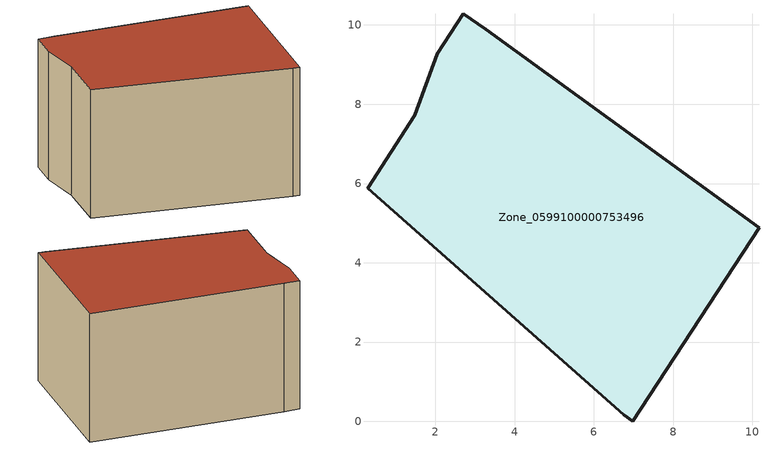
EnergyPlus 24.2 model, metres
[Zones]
Zone_0599100000753496
 floor ground (C_G): 2.04,9.28 2.7,10.29 3.27,9.89 10.16,4.89 6.98,0 6.75,0.17 0.29,5.88 1.48,7.72 z0.67
 wall outside (C_F): 6.75,0.17 6.98,0 10.16,4.89 3.27,9.89 2.7,10.29 2.04,9.28 1.48,7.72 0.29,5.88 6.75,0.17 z0.67:6.67
 roof outside (C_R): 2.04,9.28 1.48,7.72 0.29,5.88 6.75,0.17 6.98,0 10.16,4.89 3.27,9.89 2.7,10.29 z6.67
[BUILDING]
Pand.0599100000753496: North Axis=0; Terrain=City; Loads Convergence Tolerance Value=0.04; Temperature Convergence Tolerance Value=0.4; Solar Distribution=FullExterior; Maximum Number of Warmup Days=25; Minimum Number of Warmup Days=1
[Site:Location]
Rotterdam.The.Hague.AP_ZH_NLD Design_Conditions: Latitude=51.96; Longitude=4.45; Time Zone=1; Elevation=-4.5
[SITE:GROUNDTEMPERATURE:BUILDINGSURFACE]
18, 18, 18, 18, 18, 18, 18, 18, 18, 18, 18, 18
[MATERIAL] Thermal Absorptance=0.9; Solar Absorptance=0.7; Visible Absorptance=0.7
Name | Roughness | Thickness | Conductivity | Density | Specific Heat
G.TI.2006-2014 | MediumSmooth | 0.15 | 0.06 | 540 | 1210
F.TI.2006-2014 | Rough | 0.3 | 0.12 | 1920 | 840
R.TI.2006-2014 | MediumRough | 0.2 | 0.08 | 1500 | 1000
[CONSTRUCTION]
C_G: G.TI.2006-2014
C_F: F.TI.2006-2014
C_R: R.TI.2006-2014
[ZONE]
Zone_0599100000753496: Type=1; Multiplier=1; Ceiling Height=Autocalculate; Volume=Autocalculate; Floor Area=autocalculate; Part of Total Floor Area=Yes
[ZONEINFILTRATION:DESIGNFLOWRATE]
Infil_Zone_0599100000753496: Zone or ZoneList or Space or SpaceList=Zone_0599100000753496; Schedule=AlwaysOn; Design Flow Rate Calculation Method=Flow/Area; Flow Rate per Floor Area=0.0015; Constant Term Coefficient=1; Temperature Term Coefficient=0; Velocity Term Coefficient=0; Velocity Squared Term Coefficient=0
[HVACTEMPLATE:ZONE:IDEALLOADSAIRSYSTEM]
Zone_0599100000753496: Maximum Heating Supply Air Temperature=50; Minimum Cooling Supply Air Temperature=13; Maximum Heating Supply Air Humidity Ratio=0.0156; Minimum Cooling Supply Air Humidity Ratio=0.0077; Heating Limit=NoLimit; Cooling Limit=NoLimit; Dehumidification Control Type=ConstantSensibleHeatRatio; Cooling Sensible Heat Ratio=0.7; Dehumidification Setpoint=60; Humidification Control Type=None; Humidification Setpoint=30; Outdoor Air Method=None; Outdoor Air Flow Rate per Person=0.00944; Outdoor Air Flow Rate per Zone Floor Area=0; Outdoor Air Flow Rate per Zone=0; Demand Controlled Ventilation Type=None; Outdoor Air Economizer Type=NoEconomizer; Heat Recovery Type=None; Sensible Heat Recovery Effectiveness=0.7; Latent Heat Recovery Effectiveness=0.65
[ZONECONTROL:THERMOSTAT]
ThermostatControl_Zone_0599100000753496: Zone or ZoneList=Zone_0599100000753496; Control Type Schedule=DualSetpointControlType; Control 1=Thermostat_Zone_0599100000753496; Temperature Difference Between Cutout And Setpoint=0
[THERMOSTATSETPOINT:DUALSETPOINT]
Thermostat_Zone_0599100000753496: Heating Setpoint Temperature Schedule=HeatingSetpoint_Zone_0599100000753496; Cooling Setpoint Temperature Schedule=CoolingSetpoint_Zone_0599100000753496
[SCHEDULE:COMPACT]
HeatingSetpoint_Zone_0599100000753496: Through: 12/31, For: AllDays, Until: 24:00, 21
CoolingSetpoint_Zone_0599100000753496: Through: 12/31, For: AllDays, Until: 24:00, 24
DualSetpointControlType: Through: 12/31, For: AllDays, Until: 24:00, 4
AlwaysOn: Through: 12/31, For: AllDays, Until: 24:00, 1
